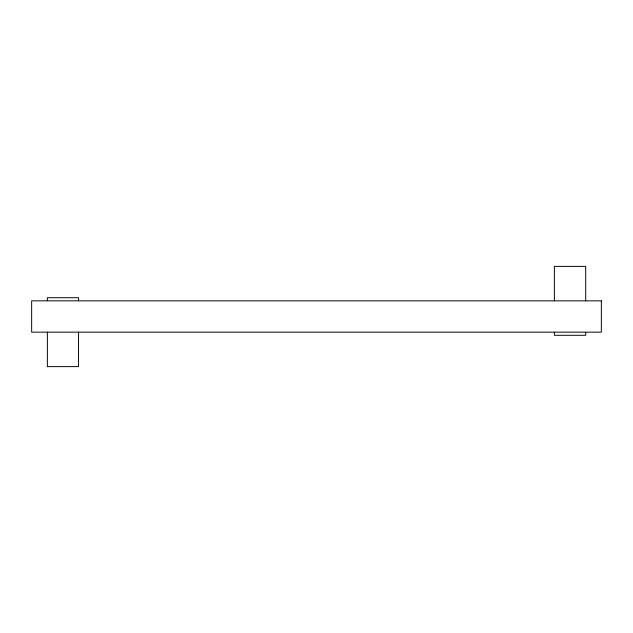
<?xml version="1.0" encoding="UTF-8"?>
<svg xmlns="http://www.w3.org/2000/svg" width="633" height="633" viewBox="0 0 633 633"><rect width="100%" height="100%" fill="white"/><g stroke="black" fill="none" stroke-linecap="round" stroke-linejoin="round"><path stroke-width="0.95" d="M585.707 300.841L585.707 266.382L554.381 266.382L554.381 300.841M585.707 332.341L585.707 335.292L554.381 335.292L554.381 332.341M78.547 300.659L78.547 297.708L47.372 297.708L47.372 300.659M78.547 332.159L78.547 366.618L47.372 366.618L47.372 332.159M601.35 300.841L31.65 300.841L31.65 332.159L601.35 332.159L601.35 300.841"/></g></svg>
